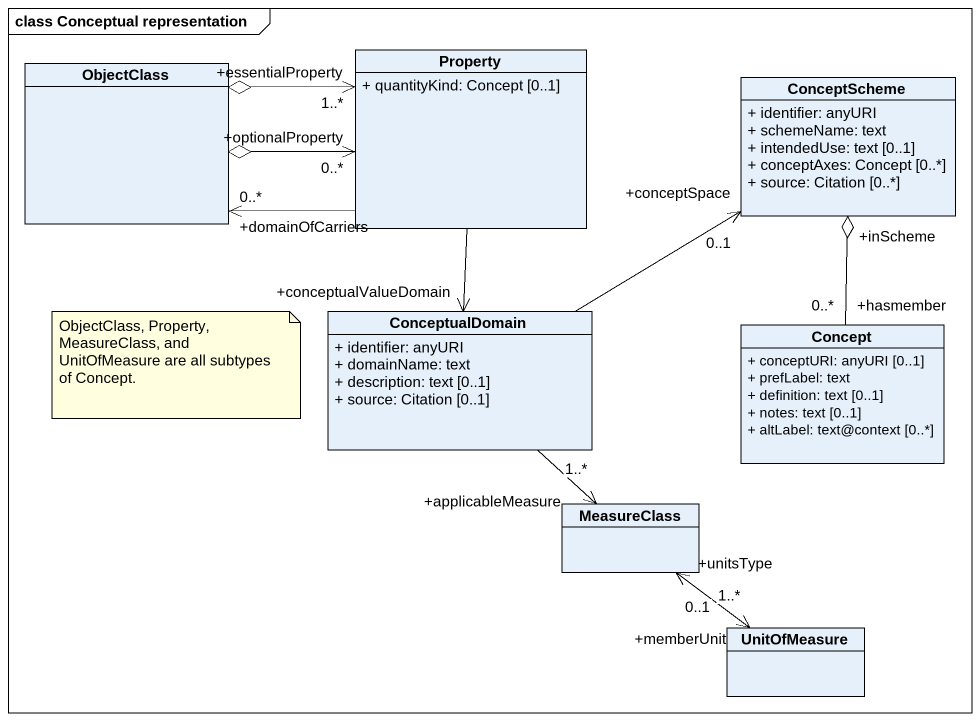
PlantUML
@startuml
mainframe class Conceptual representation
hide circle
hide empty members
skinparam classAttributeIconSize 0
class ObjectClass
class Property {
  + quantityKind: Concept [0..1]
}
class ConceptScheme {
  + identifier: anyURI
  + schemeName: text
  + intendedUse: text [0..1]
  + conceptAxes: Concept [0..*]
  + source: Citation [0..*]
}
class ConceptualDomain {
  + identifier: anyURI
  + domainName: text
  + description: text [0..1]
  + source: Citation [0..1]
}
class Concept {
  + conceptURI: anyURI [0..1]
  + prefLabel: text
  + definition: text [0..1]
  + notes: text [0..1]
  + altLabel: text@context [0..*]
}
class MeasureClass
class UnitOfMeasure
Property "+essentialProperty\n1..*" <-left-o ObjectClass
Property "+optionalProperty\n0..*" <-left-o ObjectClass
Property -left-> "+domainOfCarriers\n0..*" ObjectClass
Property --> "+conceptualValueDomain" ConceptualDomain
ConceptualDomain -up-> "+conceptSpace\n0..1" ConceptScheme
ConceptualDomain --> "+applicableMeasure\n1..*" MeasureClass
Concept "+hasmember\n0..*" -up-o "+inScheme" ConceptScheme
UnitOfMeasure "+memberUnit\n1..*" <-up-> "+unitsType\n0..1" MeasureClass
note as N1
  ObjectClass, Property, MeasureClass, and UnitOfMeasure are all subtypes of Concept.
end note
@enduml
